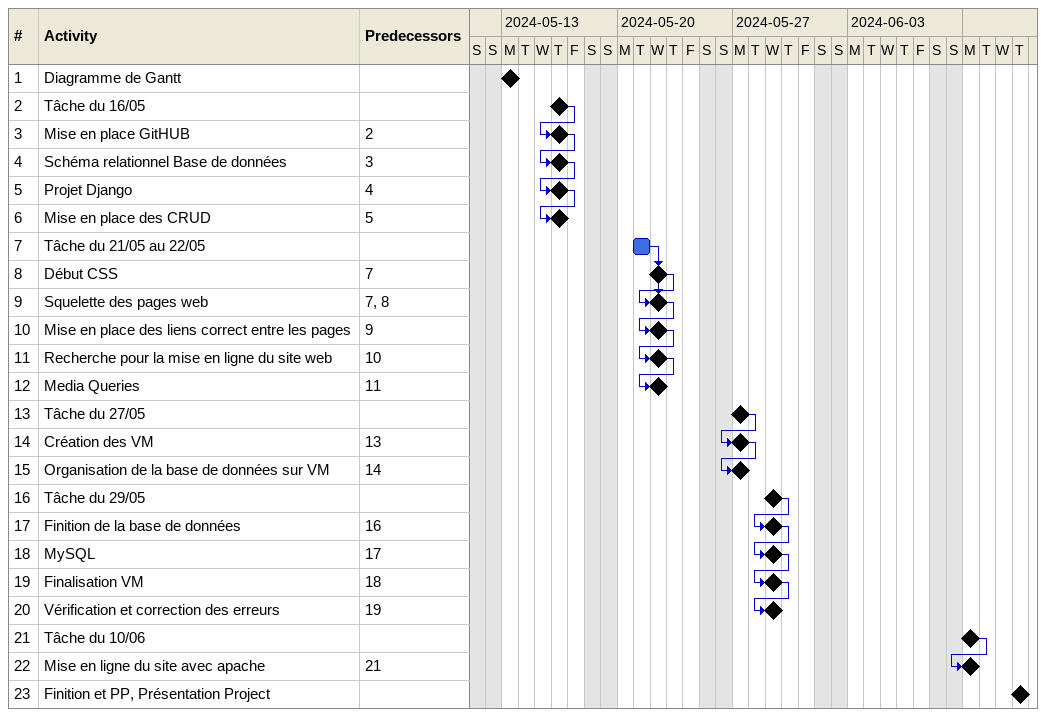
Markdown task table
| ID | Task | Start | Finish | Predecessors |
|---|---|---|---|---|
| 1 | Diagramme de Gantt (milestone) | 2024-05-13 | 2024-05-13 |  |
| 2 | Tâche du 16/05 (milestone) | 2024-05-16 | 2024-05-16 |  |
| 3 | Mise en place GitHUB (milestone) | 2024-05-16 | 2024-05-16 | 2 |
| 4 | Schéma relationnel Base de données (milestone) | 2024-05-16 | 2024-05-16 | 3 |
| 5 | Projet Django (milestone) | 2024-05-16 | 2024-05-16 | 4 |
| 6 | Mise en place des CRUD (milestone) | 2024-05-16 | 2024-05-16 | 5 |
| 7 | Tâche du 21/05 au 22/05 | 2024-05-21 | 2024-05-21 |  |
| 8 | Début CSS (milestone) | 2024-05-22 | 2024-05-22 | 7 |
| 9 | Squelette des pages web (milestone) | 2024-05-22 | 2024-05-22 | 7, 8 |
| 10 | Mise en place des liens correct entre les pages (milestone) | 2024-05-22 | 2024-05-22 | 9 |
| 11 | Recherche pour la mise en ligne du site web (milestone) | 2024-05-22 | 2024-05-22 | 10 |
| 12 | Media Queries (milestone) | 2024-05-22 | 2024-05-22 | 11 |
| 13 | Tâche du 27/05 (milestone) | 2024-05-27 | 2024-05-27 |  |
| 14 | Création des VM (milestone) | 2024-05-27 | 2024-05-27 | 13 |
| 15 | Organisation de la base de données sur VM (milestone) | 2024-05-27 | 2024-05-27 | 14 |
| 16 | Tâche du 29/05 (milestone) | 2024-05-29 | 2024-05-29 |  |
| 17 | Finition de la base de données (milestone) | 2024-05-29 | 2024-05-29 | 16 |
| 18 | MySQL (milestone) | 2024-05-29 | 2024-05-29 | 17 |
| 19 | Finalisation VM (milestone) | 2024-05-29 | 2024-05-29 | 18 |
| 20 | Vérification et correction des erreurs (milestone) | 2024-05-29 | 2024-05-29 | 19 |
| 21 | Tâche du 10/06 (milestone) | 2024-06-10 | 2024-06-10 |  |
| 22 | Mise en ligne du site avec apache (milestone) | 2024-06-10 | 2024-06-10 | 21 |
| 23 | Finition et PP, Présentation Project (milestone) | 2024-06-13 | 2024-06-13 |  |
